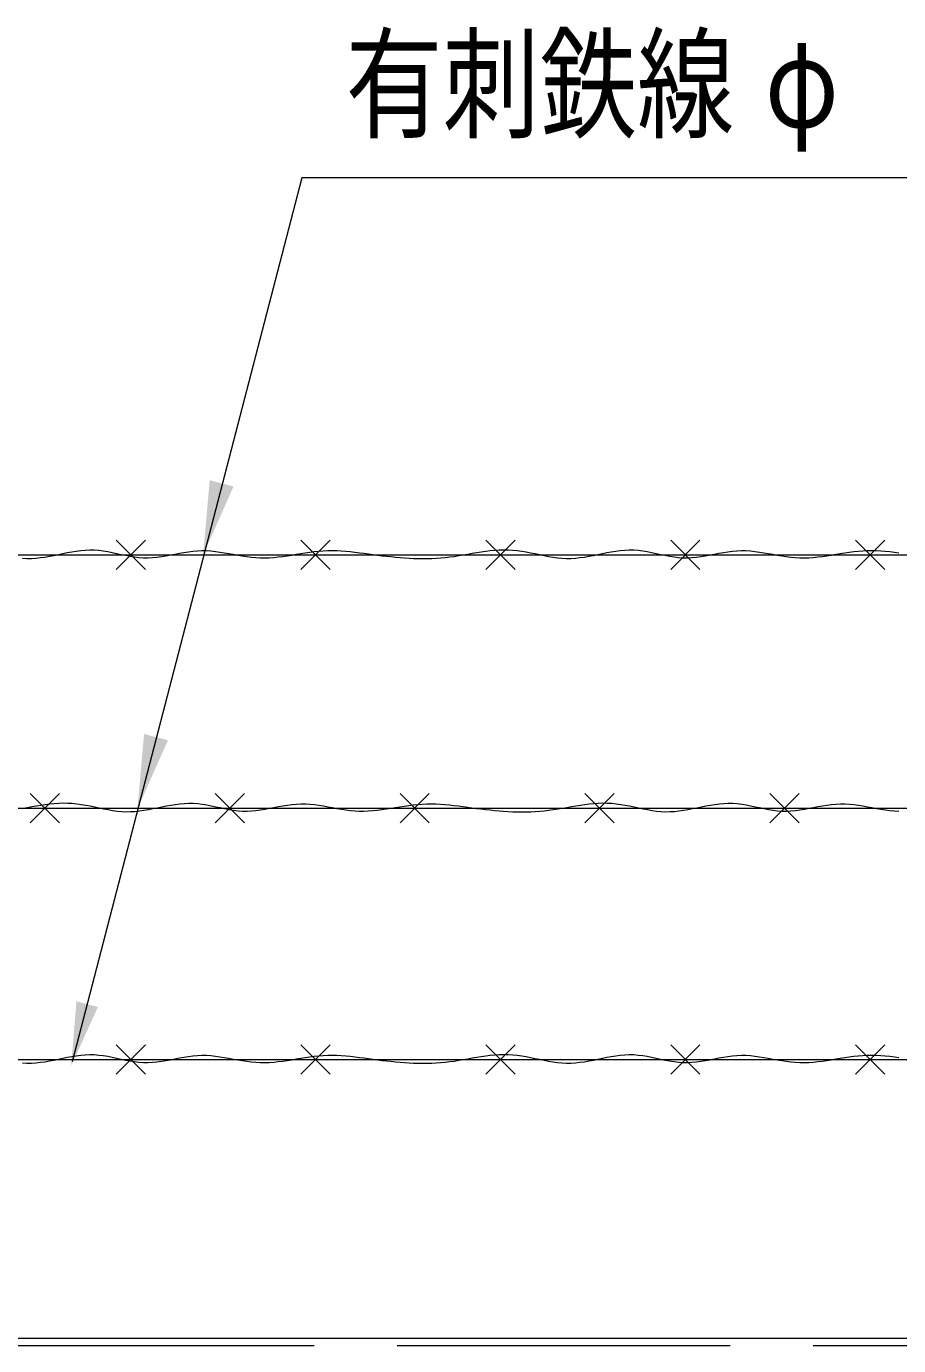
# Model space of a CAD drawing. Units: millimetres, scale not verified. Extents: x -4455 to 4455, y -3150 to 3150.
# Drawn here: x -2782 to -2310, y 1538 to 2251 of the extents above; entities that cross this region are included whole.
import ezdxf
from ezdxf.enums import TextEntityAlignment as Align

# ---------------------------------------------------------------- set-up
doc = ezdxf.new("R2010")
doc.units = ezdxf.units.MM
doc.header["$LTSCALE"] = 30
doc.linetypes.add('DASHED', pattern=[7.5, 6, -1.5])
for name, color, linetype, lineweight in [('0-0_D-STR-TXT', 3, 'Continuous', 13), ('0-1_D-STR2', 2, 'Continuous', 13), ('0-2_D-STR1', 1, 'Continuous', 18)]:
    doc.layers.add(name, color=color, linetype=linetype, lineweight=lineweight)
doc.layers.add('0-A_6文字', color=1, linetype='Continuous')
doc.styles.add('ＭＳ ゴシック', font='')
doc.styles.get('ＭＳ ゴシック').set_extended_font_data('MS Gothic')

msp = doc.modelspace()

# ---------------------------------------------------------------- linework, layer by layer
at = {"layer": '0-0_D-STR-TXT'}
msp.add_lwpolyline([(-1839.9, 2169.38), (-2633.16, 2169.38), (-2757.37, 1691.48)], dxfattribs=at)
msp.add_solid([(-2757.95, 1689.25), (-2755.07, 1724.15), (-2743.47, 1721.14)], dxfattribs=at)
at = {"layer": '0-1_D-STR2', "color": 1}
for p, q in [((-2717.77, 1973.46), (-2733.63, 1957.6)), ((-2733.63, 1973.46), (-2717.77, 1957.6)), ((-2617.77, 1973.46), (-2633.63, 1957.6)), ((-2633.63, 1973.46), (-2617.77, 1957.6)), ((-2517.77, 1973.46), (-2533.63, 1957.6)), ((-2533.63, 1973.46), (-2517.77, 1957.6)), ((-2417.77, 1973.46), (-2433.63, 1957.6)), ((-2433.63, 1973.46), (-2417.77, 1957.6)), ((-2317.77, 1973.46), (-2333.63, 1957.6)), ((-2333.63, 1973.46), (-2317.77, 1957.6)), ((-3256.52, 1965.53), (-1529.51, 1965.53)), ((-2764.19, 1836.52), (-2780.05, 1820.65)), ((-2780.05, 1836.52), (-2764.19, 1820.65)), ((-2664.19, 1836.52), (-2680.05, 1820.65)), ((-2680.05, 1836.52), (-2664.19, 1820.65)), ((-2564.19, 1836.52), (-2580.05, 1820.65)), ((-2580.05, 1836.52), (-2564.19, 1820.65)), ((-2464.19, 1836.52), (-2480.05, 1820.65)), ((-2480.05, 1836.52), (-2464.19, 1820.65)), ((-2364.19, 1836.52), (-2380.05, 1820.65)), ((-2380.05, 1836.52), (-2364.19, 1820.65)), ((-3256.52, 1828.59), (-1529.51, 1828.59)), ((-2717.77, 1700.57), (-2733.63, 1684.71)), ((-2733.63, 1700.57), (-2717.77, 1684.71)), ((-2617.77, 1700.57), (-2633.63, 1684.71)), ((-2633.63, 1700.57), (-2617.77, 1684.71)), ((-2517.77, 1700.57), (-2533.63, 1684.71)), ((-2533.63, 1700.57), (-2517.77, 1684.71)), ((-2417.77, 1700.57), (-2433.63, 1684.71)), ((-2433.63, 1700.57), (-2417.77, 1684.71)), ((-2317.77, 1700.57), (-2333.63, 1684.71)), ((-2333.63, 1700.57), (-2317.77, 1684.71)), ((-3256.52, 1692.64), (-1529.51, 1692.64))]:
    msp.add_line(p, q, dxfattribs=at)
for points in [[(-2689.67, 1967.62), (-2692.1, 1967.4), (-2694.54, 1967.08), (-2696.97, 1966.69), (-2699.4, 1966.26), (-2701.83, 1965.8), (-2704.26, 1965.34), (-2706.7, 1964.9), (-2709.13, 1964.5), (-2711.55, 1964.18), (-2713.98, 1963.94), (-2716.41, 1963.83), (-2718.83, 1963.84), (-2721.26, 1964.01), (-2723.68, 1964.31), (-2726.1, 1964.7), (-2728.52, 1965.16), (-2730.94, 1965.66), (-2733.36, 1966.18), (-2735.78, 1966.69), (-2738.19, 1967.16), (-2740.61, 1967.56), (-2743.04, 1967.87), (-2745.46, 1968.05), (-2747.88, 1968.09), (-2750.31, 1967.99), (-2752.74, 1967.77), (-2755.16, 1967.45), (-2757.59, 1967.06), (-2760.02, 1966.61), (-2762.45, 1966.13), (-2764.88, 1965.63), (-2767.31, 1965.13), (-2769.74, 1964.67), (-2772.17, 1964.25), (-2774.6, 1963.9), (-2777.03, 1963.65), (-2779.45, 1963.5), (-2781.88, 1963.49), (-2784.3, 1963.61)], [(-2594.72, 1965.53), (-2597.16, 1965.9), (-2599.6, 1966.26), (-2602.04, 1966.6), (-2604.49, 1966.91), (-2606.93, 1967.19), (-2609.37, 1967.42), (-2611.81, 1967.61), (-2614.24, 1967.73), (-2616.68, 1967.78), (-2619.12, 1967.75), (-2621.56, 1967.64), (-2624, 1967.44), (-2626.44, 1967.18), (-2628.88, 1966.86), (-2631.31, 1966.5), (-2633.75, 1966.12), (-2636.19, 1965.72), (-2638.62, 1965.33), (-2641.06, 1964.95), (-2643.49, 1964.61), (-2645.92, 1964.3), (-2648.36, 1964.05), (-2650.79, 1963.88), (-2653.22, 1963.79), (-2655.65, 1963.8), (-2658.09, 1963.92), (-2660.52, 1964.15), (-2662.95, 1964.46), (-2665.38, 1964.84), (-2667.8, 1965.26), (-2670.23, 1965.7), (-2672.66, 1966.15), (-2675.09, 1966.57), (-2677.52, 1966.96), (-2679.95, 1967.29), (-2682.38, 1967.54), (-2684.81, 1967.69), (-2687.24, 1967.72), (-2689.67, 1967.62)], [(-2587.38, 1964.7), (-2589.83, 1964.97), (-2592.27, 1965.25), (-2594.72, 1965.53)], [(-2492.45, 1963.61), (-2494.88, 1963.85), (-2497.3, 1964.19), (-2499.72, 1964.6), (-2502.14, 1965.06), (-2504.56, 1965.56), (-2506.98, 1966.07), (-2509.4, 1966.56), (-2511.82, 1967.03), (-2514.24, 1967.45), (-2516.66, 1967.79), (-2519.09, 1968.03), (-2521.51, 1968.17), (-2523.94, 1968.19), (-2526.36, 1968.11), (-2528.79, 1967.95), (-2531.22, 1967.71), (-2533.65, 1967.41), (-2536.09, 1967.06), (-2538.52, 1966.67), (-2540.95, 1966.26), (-2543.39, 1965.83), (-2545.82, 1965.41), (-2548.26, 1965), (-2550.7, 1964.61), (-2553.14, 1964.26), (-2555.58, 1963.96), (-2558.02, 1963.72), (-2560.46, 1963.54), (-2562.91, 1963.43), (-2565.35, 1963.37), (-2567.8, 1963.37), (-2570.24, 1963.41), (-2572.69, 1963.5), (-2575.14, 1963.63), (-2577.58, 1963.79), (-2580.03, 1963.98), (-2582.48, 1964.2), (-2584.93, 1964.44), (-2587.38, 1964.7)], [(-2397.82, 1967.62), (-2400.26, 1967.4), (-2402.69, 1967.08), (-2405.12, 1966.69), (-2407.55, 1966.26), (-2409.98, 1965.8), (-2412.42, 1965.34), (-2414.85, 1964.9), (-2417.28, 1964.5), (-2419.7, 1964.18), (-2422.13, 1963.94), (-2424.56, 1963.83), (-2426.98, 1963.84), (-2429.41, 1964.01), (-2431.83, 1964.31), (-2434.25, 1964.7), (-2436.67, 1965.16), (-2439.09, 1965.66), (-2441.51, 1966.18), (-2443.93, 1966.69), (-2446.34, 1967.16), (-2448.76, 1967.56), (-2451.19, 1967.87), (-2453.61, 1968.05), (-2456.03, 1968.09), (-2458.46, 1967.99), (-2460.89, 1967.77), (-2463.31, 1967.45), (-2465.74, 1967.06), (-2468.17, 1966.61), (-2470.6, 1966.13), (-2473.03, 1965.63), (-2475.46, 1965.13), (-2477.89, 1964.67), (-2480.32, 1964.25), (-2482.75, 1963.9), (-2485.18, 1963.65), (-2487.6, 1963.5), (-2490.03, 1963.49), (-2492.45, 1963.61)], [(-2310.2, 1966.6), (-2312.64, 1966.91), (-2315.08, 1967.19), (-2317.52, 1967.42), (-2319.96, 1967.61), (-2322.4, 1967.73), (-2324.83, 1967.78), (-2327.27, 1967.75), (-2329.71, 1967.64), (-2332.15, 1967.44), (-2334.59, 1967.18), (-2337.03, 1966.86), (-2339.46, 1966.5), (-2341.9, 1966.12), (-2344.34, 1965.72), (-2346.77, 1965.33), (-2349.21, 1964.95), (-2351.64, 1964.61), (-2354.07, 1964.3), (-2356.51, 1964.05), (-2358.94, 1963.88), (-2361.37, 1963.79), (-2363.8, 1963.8), (-2366.24, 1963.92), (-2368.67, 1964.15), (-2371.1, 1964.46), (-2373.53, 1964.84), (-2375.95, 1965.26), (-2378.38, 1965.7), (-2380.81, 1966.15), (-2383.24, 1966.57), (-2385.67, 1966.96), (-2388.1, 1967.29), (-2390.53, 1967.54), (-2392.96, 1967.69), (-2395.39, 1967.72), (-2397.82, 1967.62)], [(-2730.72, 1826.66), (-2733.14, 1826.9), (-2735.56, 1827.24), (-2737.99, 1827.65), (-2740.41, 1828.11), (-2742.83, 1828.61), (-2745.25, 1829.12), (-2747.67, 1829.62), (-2750.09, 1830.09), (-2752.51, 1830.5), (-2754.93, 1830.84), (-2757.35, 1831.09), (-2759.78, 1831.22), (-2762.2, 1831.24), (-2764.63, 1831.16), (-2767.06, 1831), (-2769.49, 1830.76), (-2771.92, 1830.46), (-2774.35, 1830.11), (-2776.78, 1829.72), (-2779.22, 1829.31), (-2781.65, 1828.89), (-2784.09, 1828.46)], [(-2636.09, 1830.67), (-2638.52, 1830.45), (-2640.95, 1830.13), (-2643.39, 1829.75), (-2645.82, 1829.31), (-2648.25, 1828.85), (-2650.68, 1828.39), (-2653.11, 1827.95), (-2655.54, 1827.56), (-2657.97, 1827.23), (-2660.4, 1827), (-2662.82, 1826.88), (-2665.25, 1826.9), (-2667.67, 1827.07), (-2670.09, 1827.36), (-2672.51, 1827.75), (-2674.93, 1828.21), (-2677.35, 1828.72), (-2679.77, 1829.24), (-2682.19, 1829.74), (-2684.61, 1830.21), (-2687.03, 1830.61), (-2689.45, 1830.92), (-2691.87, 1831.11), (-2694.3, 1831.14), (-2696.72, 1831.04), (-2699.15, 1830.82), (-2701.58, 1830.51), (-2704.01, 1830.11), (-2706.44, 1829.66), (-2708.87, 1829.18), (-2711.3, 1828.68), (-2713.73, 1828.19), (-2716.16, 1827.72), (-2718.59, 1827.31), (-2721.02, 1826.96), (-2723.44, 1826.7), (-2725.87, 1826.56), (-2728.3, 1826.54), (-2730.72, 1826.66)], [(-2541.14, 1828.59), (-2543.58, 1828.95), (-2546.02, 1829.31), (-2548.46, 1829.65), (-2550.9, 1829.96), (-2553.34, 1830.24), (-2555.78, 1830.48), (-2558.22, 1830.66), (-2560.66, 1830.78), (-2563.1, 1830.83), (-2565.54, 1830.81), (-2567.98, 1830.69), (-2570.42, 1830.5), (-2572.85, 1830.23), (-2575.29, 1829.91), (-2577.73, 1829.56), (-2580.16, 1829.17), (-2582.6, 1828.78), (-2585.04, 1828.38), (-2587.47, 1828.01), (-2589.91, 1827.66), (-2592.34, 1827.35), (-2594.77, 1827.11), (-2597.21, 1826.93), (-2599.64, 1826.84), (-2602.07, 1826.86), (-2604.5, 1826.98), (-2606.93, 1827.21), (-2609.36, 1827.52), (-2611.79, 1827.89), (-2614.22, 1828.31), (-2616.65, 1828.75), (-2619.08, 1829.2), (-2621.51, 1829.63), (-2623.94, 1830.01), (-2626.37, 1830.34), (-2628.8, 1830.59), (-2631.23, 1830.74), (-2633.66, 1830.77), (-2636.09, 1830.67)], [(-2533.79, 1827.75), (-2536.24, 1828.02), (-2538.69, 1828.3), (-2541.14, 1828.59)], [(-2438.87, 1826.66), (-2441.29, 1826.9), (-2443.71, 1827.24), (-2446.14, 1827.65), (-2448.56, 1828.11), (-2450.98, 1828.61), (-2453.4, 1829.12), (-2455.82, 1829.62), (-2458.24, 1830.09), (-2460.66, 1830.5), (-2463.08, 1830.84), (-2465.5, 1831.09), (-2467.93, 1831.22), (-2470.35, 1831.24), (-2472.78, 1831.16), (-2475.21, 1831), (-2477.64, 1830.76), (-2480.07, 1830.46), (-2482.5, 1830.11), (-2484.93, 1829.72), (-2487.37, 1829.31), (-2489.8, 1828.89), (-2492.24, 1828.46), (-2494.68, 1828.05), (-2497.12, 1827.66), (-2499.56, 1827.31), (-2502, 1827.01), (-2504.44, 1826.77), (-2506.88, 1826.6), (-2509.32, 1826.48), (-2511.77, 1826.43), (-2514.21, 1826.42), (-2516.66, 1826.47), (-2519.1, 1826.55), (-2521.55, 1826.68), (-2524, 1826.84), (-2526.45, 1827.03), (-2528.9, 1827.25), (-2531.34, 1827.49), (-2533.79, 1827.75)], [(-2344.24, 1830.67), (-2346.67, 1830.45), (-2349.1, 1830.13), (-2351.54, 1829.75), (-2353.97, 1829.31), (-2356.4, 1828.85), (-2358.83, 1828.39), (-2361.26, 1827.95), (-2363.69, 1827.56), (-2366.12, 1827.23), (-2368.55, 1827), (-2370.97, 1826.88), (-2373.4, 1826.9), (-2375.82, 1827.07), (-2378.24, 1827.36), (-2380.66, 1827.75), (-2383.08, 1828.21), (-2385.5, 1828.72), (-2387.92, 1829.24), (-2390.34, 1829.74), (-2392.76, 1830.21), (-2395.18, 1830.61), (-2397.6, 1830.92), (-2400.02, 1831.11), (-2402.45, 1831.14), (-2404.87, 1831.04), (-2407.3, 1830.82), (-2409.73, 1830.51), (-2412.16, 1830.11), (-2414.59, 1829.66), (-2417.02, 1829.18), (-2419.45, 1828.68), (-2421.88, 1828.19), (-2424.31, 1827.72), (-2426.74, 1827.31), (-2429.17, 1826.96), (-2431.59, 1826.7), (-2434.02, 1826.56), (-2436.45, 1826.54), (-2438.87, 1826.66)], [(-2310.22, 1826.86), (-2312.65, 1826.98), (-2315.08, 1827.21), (-2317.51, 1827.52), (-2319.94, 1827.89), (-2322.37, 1828.31), (-2324.8, 1828.75), (-2327.23, 1829.2), (-2329.66, 1829.63), (-2332.09, 1830.01), (-2334.52, 1830.34), (-2336.95, 1830.59), (-2339.38, 1830.74), (-2341.81, 1830.77), (-2344.24, 1830.67)], [(-2689.67, 1694.72), (-2692.1, 1694.5), (-2694.54, 1694.19), (-2696.97, 1693.8), (-2699.4, 1693.36), (-2701.83, 1692.91), (-2704.26, 1692.44), (-2706.7, 1692), (-2709.13, 1691.61), (-2711.55, 1691.29), (-2713.98, 1691.05), (-2716.41, 1690.93), (-2718.83, 1690.95), (-2721.26, 1691.12), (-2723.68, 1691.41), (-2726.1, 1691.8), (-2728.52, 1692.27), (-2730.94, 1692.77), (-2733.36, 1693.29), (-2735.78, 1693.8), (-2738.19, 1694.27), (-2740.61, 1694.67), (-2743.04, 1694.97), (-2745.46, 1695.16), (-2747.88, 1695.2), (-2750.31, 1695.1), (-2752.74, 1694.88), (-2755.16, 1694.56), (-2757.59, 1694.17), (-2760.02, 1693.72), (-2762.45, 1693.23), (-2764.88, 1692.73), (-2767.31, 1692.24), (-2769.74, 1691.78), (-2772.17, 1691.36), (-2774.6, 1691.01), (-2777.03, 1690.76), (-2779.45, 1690.61), (-2781.88, 1690.6), (-2784.3, 1690.72)], [(-2594.72, 1692.64), (-2597.16, 1693.01), (-2599.6, 1693.36), (-2602.04, 1693.7), (-2604.49, 1694.02), (-2606.93, 1694.3), (-2609.37, 1694.53), (-2611.81, 1694.71), (-2614.24, 1694.84), (-2616.68, 1694.89), (-2619.12, 1694.86), (-2621.56, 1694.75), (-2624, 1694.55), (-2626.44, 1694.29), (-2628.88, 1693.97), (-2631.31, 1693.61), (-2633.75, 1693.23), (-2636.19, 1692.83), (-2638.62, 1692.44), (-2641.06, 1692.06), (-2643.49, 1691.71), (-2645.92, 1691.41), (-2648.36, 1691.16), (-2650.79, 1690.99), (-2653.22, 1690.9), (-2655.65, 1690.91), (-2658.09, 1691.03), (-2660.52, 1691.26), (-2662.95, 1691.57), (-2665.38, 1691.95), (-2667.8, 1692.37), (-2670.23, 1692.81), (-2672.66, 1693.25), (-2675.09, 1693.68), (-2677.52, 1694.07), (-2679.95, 1694.4), (-2682.38, 1694.65), (-2684.81, 1694.8), (-2687.24, 1694.83), (-2689.67, 1694.72)], [(-2587.38, 1691.8), (-2589.83, 1692.08), (-2592.27, 1692.35), (-2594.72, 1692.64)], [(-2492.45, 1690.72), (-2494.88, 1690.96), (-2497.3, 1691.29), (-2499.72, 1691.7), (-2502.14, 1692.17), (-2504.56, 1692.67), (-2506.98, 1693.17), (-2509.4, 1693.67), (-2511.82, 1694.14), (-2514.24, 1694.55), (-2516.66, 1694.89), (-2519.09, 1695.14), (-2521.51, 1695.27), (-2523.94, 1695.29), (-2526.36, 1695.22), (-2528.79, 1695.05), (-2531.22, 1694.82), (-2533.65, 1694.52), (-2536.09, 1694.17), (-2538.52, 1693.78), (-2540.95, 1693.37), (-2543.39, 1692.94), (-2545.82, 1692.52), (-2548.26, 1692.11), (-2550.7, 1691.72), (-2553.14, 1691.37), (-2555.58, 1691.07), (-2558.02, 1690.83), (-2560.46, 1690.65), (-2562.91, 1690.54), (-2565.35, 1690.48), (-2567.8, 1690.48), (-2570.24, 1690.52), (-2572.69, 1690.61), (-2575.14, 1690.73), (-2577.58, 1690.9), (-2580.03, 1691.09), (-2582.48, 1691.31), (-2584.93, 1691.55), (-2587.38, 1691.8)], [(-2397.82, 1694.72), (-2400.26, 1694.5), (-2402.69, 1694.19), (-2405.12, 1693.8), (-2407.55, 1693.36), (-2409.98, 1692.91), (-2412.42, 1692.44), (-2414.85, 1692), (-2417.28, 1691.61), (-2419.7, 1691.29), (-2422.13, 1691.05), (-2424.56, 1690.93), (-2426.98, 1690.95), (-2429.41, 1691.12), (-2431.83, 1691.41), (-2434.25, 1691.8), (-2436.67, 1692.27), (-2439.09, 1692.77), (-2441.51, 1693.29), (-2443.93, 1693.8), (-2446.34, 1694.27), (-2448.76, 1694.67), (-2451.19, 1694.97), (-2453.61, 1695.16), (-2456.03, 1695.2), (-2458.46, 1695.1), (-2460.89, 1694.88), (-2463.31, 1694.56), (-2465.74, 1694.17), (-2468.17, 1693.72), (-2470.6, 1693.23), (-2473.03, 1692.73), (-2475.46, 1692.24), (-2477.89, 1691.78), (-2480.32, 1691.36), (-2482.75, 1691.01), (-2485.18, 1690.76), (-2487.6, 1690.61), (-2490.03, 1690.6), (-2492.45, 1690.72)], [(-2310.2, 1693.7), (-2312.64, 1694.02), (-2315.08, 1694.3), (-2317.52, 1694.53), (-2319.96, 1694.71), (-2322.4, 1694.84), (-2324.83, 1694.89), (-2327.27, 1694.86), (-2329.71, 1694.75), (-2332.15, 1694.55), (-2334.59, 1694.29), (-2337.03, 1693.97), (-2339.46, 1693.61), (-2341.9, 1693.23), (-2344.34, 1692.83), (-2346.77, 1692.44), (-2349.21, 1692.06), (-2351.64, 1691.71), (-2354.07, 1691.41), (-2356.51, 1691.16), (-2358.94, 1690.99), (-2361.37, 1690.9), (-2363.8, 1690.91), (-2366.24, 1691.03), (-2368.67, 1691.26), (-2371.1, 1691.57), (-2373.53, 1691.95), (-2375.95, 1692.37), (-2378.38, 1692.81), (-2380.81, 1693.25), (-2383.24, 1693.68), (-2385.67, 1694.07), (-2388.1, 1694.4), (-2390.53, 1694.65), (-2392.96, 1694.8), (-2395.39, 1694.83), (-2397.82, 1694.72)]]:
    msp.add_lwpolyline(points, dxfattribs=at)
at = {"layer": '0-2_D-STR1'}
msp.add_line((-3256.52, 1542.01), (-1529.51, 1542.01), dxfattribs=at)
at = {"layer": '0-2_D-STR1', "linetype": 'DASHED'}
msp.add_line((-3256.52, 1538.01), (-1529.51, 1538.01), dxfattribs=at)
at = {"layer": '0-A_6文字'}
for points in [[(-2670.09, 2002.59), (-2683, 2005.93), (-2686.55, 1965.53)], [(-2705.6, 1865.37), (-2718.51, 1868.7), (-2722.07, 1828.31)]]:
    msp.add_solid(points, dxfattribs=at)

# ---------------------------------------------------------------- texts
at = {"layer": '0-0_D-STR-TXT', "style": 'ＭＳ ゴシック', "width": 0.8}
for s, p in [('有刺鉄線', (-2609.51, 2181.65)), ('φ   x75 \u3000 125', (-2382.59, 2182.29))]:
    msp.add_text(s, height=48.17, dxfattribs=at).set_placement(p, align=Align.BOTTOM_LEFT)

doc.saveas('drawing.dxf')
